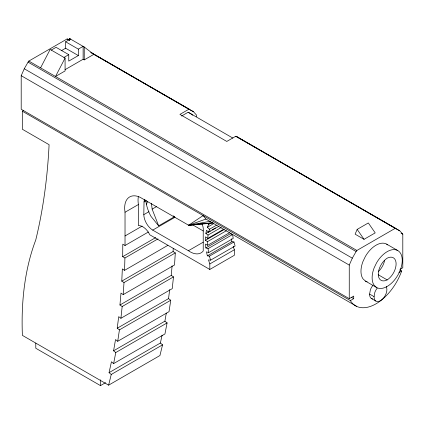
<?xml version="1.0" encoding="UTF-8"?>
<svg xmlns="http://www.w3.org/2000/svg" width="424" height="424" viewBox="0 0 424 424"><rect width="100%" height="100%" fill="white"/><g stroke="black" fill="none" stroke-linecap="round" stroke-linejoin="round"><path stroke-width="0.64" d="M157.982 238.892L124.916 257.983L122.684 256.668L122.796 244.176L125.027 245.491L148.405 231.992M202.105 224.238A9.18 5.3 60 0 1 203.223 230.386L203.223 250.992A22.032 12.72 60 0 1 188.41 250.727L152.714 230.115A12.943 7.473 60 0 1 143.8 214.65L144.033 201.962L144.436 199.476M23.431 110.553L22.313 111.194L22.313 129.23L49.089 144.69A680.939 393.143 60 0 1 35.743 240.032A325.738 188.065 60 0 0 22.398 335.379L108.629 385.162L111.236 374.471L109.058 372.654L111.443 361.773L113.621 363.596L115.778 352.529L113.584 350.807L115.524 339.56L117.718 341.288L119.43 329.872L117.215 328.245L118.699 316.654L120.914 318.281L122.17 306.531L119.95 305.004L120.978 293.095L123.198 294.622L123.999 282.554L121.773 281.133L122.34 268.917L124.571 270.342L124.916 257.983M226.411 230.714L207.58 241.59L205.349 240.403L205.476 236.846L207.691 238.436L223.671 229.209M121.773 281.133L173.087 251.506L173.236 248.294M173.087 251.506L175.313 252.927L174.513 264.995L123.198 294.622M372.738 298.952A9.079 5.242 -60 0 1 369.611 294.076L370.38 289.793A9.079 5.242 -60 0 1 372.738 285.591M386.381 286.449L386.905 289.248A9.079 5.242 -60 0 1 380.487 300.68A9.079 5.242 -60 0 1 374.074 296.652L374.843 292.369A9.079 5.242 -60 0 1 377.201 288.166M119.95 305.004L171.264 275.377L172.086 265.848M171.264 275.377L173.485 276.904L172.229 288.654L120.914 318.281M207.691 238.436L208.067 235.05L221.196 227.471M117.215 328.245L168.535 298.618L169.685 289.603M168.535 298.618L170.745 300.245L169.033 311.661L117.718 341.288M113.584 350.807L164.899 321.18L166.298 313.06M164.899 321.18L167.098 322.903L164.936 333.969L113.621 363.596M208.067 235.05L205.852 233.46L206.477 230.264L208.624 232.22L218.328 226.617M109.058 372.654L160.373 343.027L162.095 335.167M160.373 343.027L162.551 344.844L159.943 355.535L108.629 385.162M208.624 232.22L209.498 229.236L216.346 225.282M209.498 229.236L207.352 227.28L209.271 223.024M174.64 216.638L158.661 225.865L150.918 216.277A22.514 10.96 63.4 0 1 146.423 204.278L147.679 201.315M357.167 229.395L355.121 234.17L364.046 239.322L375.203 232.882L368.324 222.95L357.167 229.395L364.046 239.322M22.313 111.194L350.367 300.595L353.717 298.666L353.717 296.09L349.254 298.666L21.2 109.265L21.2 75.679L24.263 68.767L28.064 62.127L28.827 61.067L67.119 38.955L69.6 40.126M349.254 298.666L349.254 265.079L352.317 258.168L356.118 251.527L356.881 250.467L395.173 228.356L399.737 230.788L402.8 234.165L402.8 267.751L400.012 269.362M40.577 67.851L50.149 49.438L65.084 58.067L65.084 70.946L55.512 76.474L65.084 58.067M51.262 50.085L56.053 47.318L68.757 54.659L68.757 61.098L78.334 55.571L78.334 49.131L65.625 41.791L65.625 48.235L78.334 55.571M65.625 41.791L70.41 39.029M61.681 50.509L65.625 48.235M63.971 57.42L68.757 54.659M78.334 49.131L83.12 46.364L83.12 59.249L65.095 69.653M83.12 59.249L84.233 59.89L93.81 54.362L84.233 47.011L69.297 38.383L69.297 40.317M196.487 116.674L196.487 115.047L193.418 111.676L188.86 109.238L179.935 114.39L226.787 141.441L235.712 136.29L236.475 136.475L395.937 228.536M181.578 116.022L188.15 112.228L232.834 138.07M144.171 200.669L145.31 200.011M125.027 245.491L125.027 212.249L138.415 204.522A24.11 13.918 60 0 1 138.351 196.704M144.033 201.962L146.317 200.647M158.661 225.865L152.137 209.133L156.705 206.493M143.8 214.65L148.935 211.687M125.027 235.967L142.135 226.093M152.714 230.115L174.974 217.268M122.684 256.668L155.751 237.578M124.571 270.342L167.904 245.321M208.465 224.529L211.316 222.881M207.352 227.28L213.632 223.655M205.852 233.46L210.421 230.826M212.133 229.84L215.556 227.863M123.999 282.554L175.313 252.927M205.349 240.403L224.185 229.532M188.41 250.727L203.25 242.162M233.2 246.291L234.35 249.768L234.35 255.29L209.811 269.457L209.811 263.94L208.465 259.88L210.553 260.172L235.092 246.005L233.979 241.966L209.44 256.133L207.352 255.842L206.477 251.851L208.666 252.598L233.211 238.426L232.58 234.509L208.041 248.676L205.852 247.929L205.476 244.107L207.702 245.289L229.389 232.765M205.852 247.929L230.396 233.762L232.58 234.509M207.352 255.842L231.896 241.675L233.979 241.966M122.17 306.531L173.485 276.904M209.811 263.94L234.35 249.768M119.43 329.872L170.745 300.245M115.778 352.529L167.098 322.903M111.236 374.471L162.551 344.844M35.786 343.106L35.786 348.258L100.488 385.617L105.592 382.665M398.894 272.579L401.687 270.968L399.964 269.977M356.785 306.446L205.947 219.065L188.616 225.239L140.084 197.282A24.11 13.918 60 0 0 125.027 212.249M190.546 224.932L188.616 225.239L203.117 215.583L205.947 219.065M191.834 224.725L193.121 224.519M195.082 224.508L188.616 225.239L209.53 221.434L210.739 221.768M196.376 224.36L198.962 224.068M200.902 223.846L202.842 223.623M212.466 222.743L188.616 225.239L213.283 223.024M90.747 52.338L189.623 109.424M91.112 52.608L193.418 111.676M399.737 230.788L236.475 136.475M67.119 38.955L68.799 39.925M92.151 53.403L188.86 109.238M235.712 136.29L395.173 228.356M401.078 233.168L402.8 234.165M386.677 244.15L397.834 250.595A21.295 12.296 -60 0 1 397.834 275.187A21.295 12.296 -60 0 1 376.533 287.483L365.377 281.043L362.986 278.822A21.295 12.296 -60 0 1 362.986 261.433L365.377 256.446A21.295 12.296 -60 0 1 386.677 244.15L387.51 244.924M28.827 61.067L356.881 250.467M28.064 62.127L356.118 251.527M24.263 68.767L352.317 258.168M378.256 274.752L387.181 279.904A13.329 7.696 -60 0 0 396.106 263.887A13.329 7.696 -60 0 0 387.181 258.168A13.329 7.696 -60 0 0 378.256 274.19A13.329 7.696 -60 0 0 387.181 279.904M21.2 75.679L349.254 265.079M369.611 294.076L374.074 296.652M371.392 298.491L375.855 301.067M351.422 297.341L353.717 298.666M191.987 224.455L203.319 230.995M209.811 269.457L149.81 234.817A12.264 7.081 60 0 0 138.415 225.648L138.415 204.522M188.15 112.228L191.696 114.321L192.549 115.259M67.882 39.14L69.51 40.105M69.297 38.383L70.305 39.156M376.533 287.483L374.138 285.262A21.295 12.296 -60 0 1 374.138 267.873L376.533 262.891A21.295 12.296 -60 0 1 397.834 250.595M173.321 215.816L174.11 216.871M209.44 256.133L210.553 260.172M231.271 238.818L231.896 241.675M208.041 248.676L208.666 252.598M151.448 203.266L152.137 209.133M207.58 241.59L207.702 245.289M100.488 379.819L100.488 385.617M84.233 47.011L84.233 59.89M384.653 260.341A13.329 7.696 -60 0 1 378.367 271.625M367.179 281.774A21.295 12.296 -60 0 1 365.377 281.043M146.423 204.278A22.514 11.549 61.6 0 1 145.925 201.024M401.687 270.968A40.847 23.585 -60 0 1 376.024 303.817A40.847 23.585 -60 0 1 350.367 300.595"/></g></svg>
